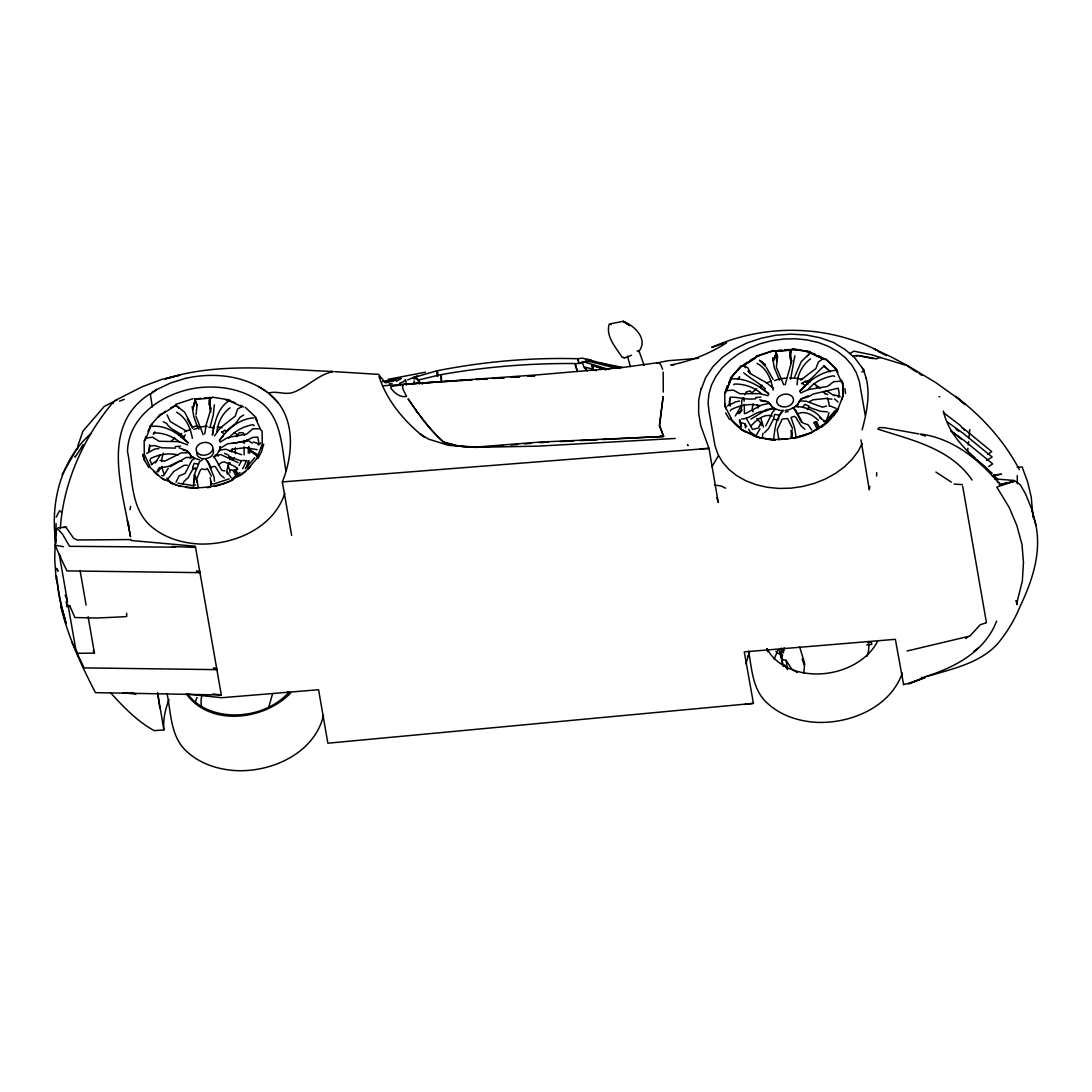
<?xml version="1.0" encoding="UTF-8"?>
<svg xmlns="http://www.w3.org/2000/svg" width="1092" height="1092" viewBox="0 0 1092 1092"><rect width="100%" height="100%" fill="white"/><g stroke="black" fill="none" stroke-linecap="round" stroke-linejoin="round"><path stroke-width="1.5" d="M582.91 363.991L584.124 367.622L586.404 369.724M596.287 370.72L593.202 369.697L592.137 365.083L606.169 369.546M585.421 360.087L587.264 359.309L620.079 368.427M56.047 523.505L56.02 541.127M193.489 485.844L194.103 475.225L199.59 461.657L202.552 459.623M701.146 388.424L701.119 389.448L705.555 377.818L712.789 366.816L722.276 357.316L733.879 349.426L747.105 342.915L761.315 338.22L776.057 335.189L791.099 334.138L806.196 335.012L820.174 337.783L833.332 342.424L844.812 349.317L854.463 357.507L861.916 367.485M876.589 475.989L876.699 472.659M663.281 392.083L663.185 372.113M797.105 384.807C797.242 374.692 802.361 364.892 810.51 358.913M193.939 482.951L194.676 478.733M578.678 361.22L577.777 358.736C530.507 357.371 482.964 361.711 436.609 370.857L437.305 376.399M60.333 528.664C63.227 482.896 83.197 438.192 112.408 403.084M836.486 371.157L836.581 369.492L825.866 359.336L824.051 359.364L811.124 353.371L810.087 352.02L792.928 349.222L791.209 350.136L775.375 351.447L773.573 350.832M783.919 651.037L784.138 647.747M77.559 449.331L77.791 445.959L82.978 431.067L104.245 406.442L117.199 399.781M196.028 414.796L197.051 405.487L194.895 398.703M790.581 379.252L794.853 355.883M729.77 398.839L729.21 405.378M149.563 444.785L149.099 451.269L149.781 446.109L154.463 445.563L162.012 447.802L175.457 448.102M209.91 397.461L210.21 409.009L209.377 404.463L209.91 397.461L209.104 400.996L210.674 412.039M663.103 396.819L659.636 425.607L663.636 436.445L660.332 436.104M663.103 396.765L659.35 425.621L663.622 436.35M220.106 447.583L220.188 446.532L219.383 451.351M803.767 673.382L804.681 663.527L799.685 647.037M967.58 451.515L967.922 448.225M968.276 444.949L968.618 441.673M968.959 438.383L969.737 429.484M214.482 481.244L214.114 477.122L207.466 461.001M790.635 349.904L789.912 353.917L790.704 360.128L789.871 355.555L790.635 349.904L791.14 362.994M216.953 431.436C218.018 422.263 222.454 413.336 230.016 407.821M210.524 486.322L211.22 481.476L211.111 484.152L210.183 477.559M791.018 437.428L792.205 429.77M775.62 351.146L776.822 361.288L775.62 351.146L777.545 356.593L776.357 367.13L783.742 384.834M623.286 357.493L624.692 357.821M869.833 486.486L869.314 489.83L860.974 439.912M130.071 509.664L130.59 506.347M210.142 400.846L209.377 404.463M731.271 418.345L731.094 419.492L741.809 429.647L757.589 436.977C775.334 441.509 794.348 439.68 811.151 432.528L826.685 422.59L837.1 410.688L836.977 409.555M204.709 433.893L206.333 424.146L211.247 407.998M762.475 436.363L763.008 433.251M773.737 438.342C774.883 428.624 775.88 417.854 782.991 410.469L778.883 416.325M231.709 451.952L232.309 448.621M581.053 362.694L582.459 361.629L585.408 362.326L609.118 369.546M700.928 389.121L698.689 400.232L698.648 413.377L700.75 425.662L709.008 448.375L718.222 502.388L716.898 497.638M753.166 403.781L752.17 408.654L753.057 411.93M785.148 384.739L791.959 360.415M745.877 663.813L749.576 652.02M790.567 352.893L791.209 350.136M258.149 444.717L258.763 442.151L257.726 437.141L252.825 437.387L245.837 440.84L232.692 443.488M862.161 429.866C867.376 409.718 872.358 386.814 861.888 367.458M235.394 453.658L235.326 447.72M210.374 425.935L213.24 415.069L214.373 404.832M413.622 383.497L414.305 380.903M268.673 707.316L272.631 693.597M263.732 444.198L261.575 451.474L257.999 458.517M284.807 493.27C273.614 528.023 233.975 545.072 199.659 544.021C181.559 543.188 163.172 537.469 149.631 525.047C129.839 506.183 132.692 476.167 127.477 451.405C128.638 413.349 168.345 389.871 202.839 387.305C221.567 385.926 241.018 389.435 256.934 399.74C281.627 414.387 281.449 445.836 285.886 470.679M323.505 715.397C314.578 752.811 272.809 771.935 237.019 770.665C218.919 769.833 200.532 764.127 186.991 751.706C170.448 737.073 171.185 713.431 167.049 693.557M902.32 673.163C890.267 706.947 851.514 723.409 817.621 722.399C799.521 721.566 781.135 715.861 767.594 703.425C752.593 690.28 751.842 669.3 748.662 651.091M150.273 394.308L156.866 389.489L170.666 382.964L185.504 378.364M228.897 462.517L226.754 471.13L227.341 474.078M229.784 459.623L230.671 456.743M592.164 366.612L593.516 365.52L592.164 366.612L593.202 369.697L592.137 365.083L593.516 365.52M237.141 467.854L236.268 470.584L229.593 469.819L228.051 465.533L230.18 462.899M168.96 699.549C165.397 709.199 162.858 719.56 163.909 729.92L154.245 730.644C137.073 721.307 123.519 706.933 110.456 692.669M282.35 481.941C294.007 452.825 295.891 414.168 268.468 393.12L267.758 392.547C244.485 375.279 213.213 372.085 185.517 378.364M90.882 433.688C60.156 460.701 49.836 504.081 56.006 543.447M56.17 517.158L59.555 510.633L61.439 512.203M75.02 456.333L75.075 457.179L83.374 444.772M584.425 362.353L586.636 361.22L590.909 361.807L612.912 367.485M219.601 449.631C221.826 445.522 216.694 456.592 214.387 456.374M220.325 448.675L219.765 450.095L225.594 449.222L241.728 454.75M195.25 701.951L197.065 697.419M768.563 394.28L767.99 395.7L759.609 393.625L739.857 393.721L733.305 390.09L726.944 390.608M778.459 419.123L778.937 417.949M800.764 399.522L800.204 400.941L806.237 401.214L822.453 407.166L826.603 406.101M774.214 659.227L777.845 650.163M794.662 376.917L801.228 361.67L810.005 353.139L807.002 356.565M921.375 677.45L922.795 677.518M756.865 418.536L760.769 422.973L758.462 427.928L752.606 429.497L746.136 418.127M182.76 484.097L184.057 481.34L188.193 477.682L193.066 468.659L195.277 467.867M168.195 468.359L163.609 475.743L161.698 475.621M239.039 465.602L241.223 461.029M765.751 425.907L772.467 412.38L775.375 409.145L773.832 408.435M176.017 482.132L179.129 475.907L185.039 473.505L191.823 460.401L194.936 458.299L199.331 459.868M862.052 443.68L858.339 450.982L852.197 459.227L844.526 466.762L835.53 473.409L825.402 478.992L814.4 483.374L802.811 486.459L790.908 488.165L778.978 488.438L767.335 487.291L756.237 484.739L745.986 480.849L736.813 475.716L728.951 469.478L722.604 462.257L717.908 454.272L714.987 445.686L709.145 412.093L708.08 403.139L708.885 394.021L711.561 384.971L716.011 376.221L722.153 367.963L729.811 360.428L738.82 353.781L748.948 348.198L759.936 343.816L771.539 340.731L783.442 339.025L795.372 338.752L807.015 339.899L818.113 342.451L828.364 346.341L837.537 351.474L845.399 357.726L851.746 364.933L856.442 372.932L859.349 381.504L865.205 415.097M711.929 466.748L718.222 456.033M778.678 415.028L774.651 414.373L773.464 419.232L768.618 428.487L764.564 432.596M996.627 621.02C984.929 652.074 953.78 667.949 923.914 677.108M743.338 397.611L741.823 400.464L741.236 410.483L738.137 413.336M744.867 394.758L746.382 391.905L750.204 391.018L752.252 393.489M756.742 434.575L759.936 428.828M62.08 474.706L77 448.594M155.474 462.94L160.169 455.009M156.975 471.648L159.418 467.512M735.285 415.997L741.55 405.419M797.146 405.787L799.999 400.136L797.61 404.463L794.771 406.879M730.343 410.92L731.162 409.637C739.762 405.214 750.204 403.235 759.636 405.542M167.499 479.32L173.901 471.362L184.193 465.274L187.374 465.26M638.533 351.706C648.88 339.748 634.575 325.348 623.136 321.335L609.254 324.051C605.35 336.336 616.202 348.02 622.222 357.316L623.942 357.63M154.873 431.79L153.317 434.097L154.122 432.91C163.377 432.787 172.946 436.227 179.825 442.342M228.528 438.288C234.466 431.108 243.707 426.194 252.975 424.692L254.218 425.716M56.265 568.263L58.081 571.198L56.77 568.686M214.482 435.94L220.134 428.023L235.176 416.161L237.606 409.022L242.233 406.401M236.418 436.65L239.366 432.582L243.106 432.855L244.649 435.394M737.701 379.484L739.666 376.822L737.823 379.306M842.888 396.219L837.168 411.056L826.753 422.959L811.206 432.896L792.451 438.329M232.296 460.278L234.425 457.644M81.395 447.256L83.511 444.649M800.067 391.659L800.682 392.983L808.135 389.598C814.209 381.927 823.887 377.409 833.455 375.798L834.643 376.426M182.842 437.742L185.34 434.889M245.168 468.673L254.75 457.712M802.866 406.797L805.036 404.327L809.268 406.292L807.316 409.664M835.476 410.169L825.893 421.13L823.941 421.635L824.91 421.416L819.792 417.39M750.941 425.962C756.21 420.27 763.868 413.39 772.235 416.011M258.804 444.963L260.688 442.874M223.382 436.049L219.342 440.417C227.286 429.252 239.79 418.468 254.136 417.881M806.961 384.22L799.794 391.264C808.681 380.89 820.87 371.73 834.875 370.379M114.974 400.587L142.288 386.704L161.384 379.525L179.934 375.129L165.22 378.924C218.864 361.793 275.88 369.233 331.053 371.43L332.432 371.526L331.053 371.43M733.742 384.821L734.616 384.015C744.184 383.893 753.958 387.1 761.151 393.434M783.114 666.325L779.36 649.931L781.435 648.088M780.603 657.002L782.677 655.227M290.731 692.929C264.673 720.174 210.742 727.067 186.609 694.307M225.512 431.545L235.572 423.478L240.09 417.24L243.666 415.069M231.927 478.924L239.953 472.522M229.279 400.627C217.649 407.739 214.728 422.59 212.38 435.053L214.114 425.457L212.954 427.791L208.845 427.122M724.788 392.765L726.043 391.782L730.78 379.934L730.575 378.31L740.99 366.393L742.874 366.12L755.596 357.985L756.524 356.47L772.017 351.337M973.641 651.583L978.459 647.815M807.984 384.07L805.91 382.104C813.39 378.173 817.812 371.007 824.146 366.12L830.48 371.771M965.669 638.561L968.358 636.513M800.777 380.016L815.888 368.577L818.413 361.943L822.958 358.858M592.751 365.451L592.765 368.932M849.863 353.603L853.876 351.16L871.771 354.832L908.134 365.943L935.817 382.623L958.489 398.853M218.345 464.905L221.812 462.394L224.447 461.93L234.644 466.311L237.838 469.232M235.954 470.038L233.401 470.898L235.954 470.038L238.971 476.098M816.557 421.758L814.004 422.631L816.557 421.758L819.573 427.832M151.228 464.564L157.098 460.483M405.623 379.566L403.671 381.681L399.549 383.278M766.188 410.223L764.605 411.288L773.382 408.135L779.715 410.387L783.728 410.537M229.579 451.31L232.773 449.208L245.564 447.665L257.139 449.686M163.636 413.199L174.938 405.978L175.867 404.368L192.902 398.73M221.949 432.145L225.157 430.098M801.446 383.729L805.609 381.067L805.91 382.104M795.208 406.661L789.639 409.555L785.503 410.333M220.42 448.198L227.573 443.775L247.229 441.277M750.968 419.137L766.68 409.5L774.515 408.572L771.621 406.62L769.123 402.702L773.805 408.722M151.965 392.465L156.866 389.475M726.617 342.82C709.541 353.685 690.676 361.234 670.747 364.974L673.887 365.028M809.65 396.123L813.09 394.062L838.206 388.192L839.202 393.011L838.328 397.051L840.198 396.546L834.083 394.894M170.256 466.734L186.036 457.521L192.943 457.289L194.13 458.053L192.943 457.289L189.981 458.135M146.683 453.412L154.805 449.017L158.927 448.621M745.495 413.554L761.82 404.914L768.686 403.562L768.086 402.238M987.605 454.258L991.741 451.624L963.267 428.282M986.567 460.401L992.164 457.057L963.69 433.715L947.61 422.14M988.588 466.543L992.71 463.909L964.222 440.567L950.818 430.917M809.882 401.365L813.171 399.781L825.989 398.457L831.927 399.181M727.422 405.924L735.612 401.897L739.639 401.023M808.216 395.768L800.859 399.044L808.926 396.587M195.564 484.875L193.68 485.708L177.887 483.142M407.698 379.907L417.212 375.853M624.993 357.821L631.572 355.228M396.382 381.326L401.16 378.392M797.242 414.277C804.463 409.732 813.144 415.137 818.331 420.365M119.547 401.119L124.256 399.358M922.03 678.582L908.503 683.551L925.579 677.286L910.141 683.456L903.466 684.288M723.423 343.475L711.615 347.42C764.086 323.874 825.265 324.501 876.903 350.109L874.173 348.921L891.877 357.275L908.107 365.916L908.885 367.158M876.221 358.695L880.834 357.466M199.058 429.197L197.406 425.58L192.083 427.341L192.588 428.433M193.98 429.361L198.061 428.009M229.224 478.869L213.541 484.056L211.589 483.551M774.501 380.603L778.582 379.265M986.54 622.699L980.193 624.76L969.901 636.076L907.083 651.009M419.505 384.097L418.345 380.576L416.434 378.774L413.431 378.706L413.39 377.627L437.428 370.638L438.124 375.962M927.381 676.426C951.637 668.986 978.896 663.649 997.01 644.457C1006.592 633.142 1014.427 620.283 1020.037 606.551C1032.049 581.367 1041.481 553.644 1035.967 525.389L1031.722 509.09L1025.579 493.966L1020.187 484.575L1014.25 480.466L994.676 478.897M382.364 381.586L396.068 379.579L384.329 381.722M656.879 362.967L667.799 360.742L698.566 358.326M637.086 351.023L638.902 350.614L644.103 365.424M992.341 475.784L1001.46 474.187L993.638 474.965M333.374 371.58C317.963 374.392 307.016 387.701 292.397 392.67C284.411 394.949 276.372 390.595 268.468 393.12M385.285 382.842L395.222 380.262L385.258 382.077M999.112 484.616L1013.772 481.558L1000.927 484.548L1012.257 481.872L996.805 487.073L1009.363 507.78L1016.911 525.689L1022.003 544.539L1023.45 562.38L1022.33 581.081L1016.584 603.862L1016.87 600.818L1016.884 604.599L1016.843 602.047L1015.601 600.9M785.216 412.162L788.096 411.575M388.015 379.361L425.443 372.195M70.093 606.115L66.885 606.715L66.612 605.842M808.135 389.598L827.531 386.432L833.578 381.75L840.294 381.176M246.792 460.592L240.103 460.51L228.924 456.797L228.815 455.323L224.57 453.357M146.219 438.165L152.498 437.169L159.132 441.305L178.965 441.646L187.551 444.853M404.463 384.22L472.235 379.647M389.162 383.838L392.11 383.415M861.82 371.853L862.625 371.744M852.675 355.992L857.602 355.419L876.248 358.722M903.657 684.875L895.358 639.325L744.266 651.883L753.439 703.357L327.873 743.202L318.564 689.735L221.785 697.706L186.186 693.993M744.676 704.463L753.439 703.344M866.83 644.99L871.771 644.389L871.334 642.178L868.195 642.492M394.075 378.91L400.614 378.555M741.645 418.959C749.794 419.11 755.637 411.288 763.636 411.329M162.23 414.1L160.333 414.291L149.918 426.208L150.136 427.928L145.4 439.762L144.13 440.663L144.321 454.299L150.491 467.772L161.22 477.914L177 485.244C194.745 489.776 213.745 487.947 230.549 480.794L246.082 470.857L256.497 458.954L262.285 444.499L262.094 430.862L260.892 430.166L255.842 419.137L255.924 417.39L245.195 407.234M760.906 397.133L755.705 397.57L755.855 398.662C747.064 400.191 738.724 396.942 730.261 397.174L729.538 402.129L730.384 406.033M175.239 446.601L180.439 446.178M778.187 439.516L787.687 438.725M66.571 527.095L58.108 527.805L56.729 529.415L55.31 536.295L54.736 559.527L56.115 579.538M1017.143 467.362L1022.112 466.939L1027.627 481.913L1031.23 497.065L1033.073 517.512M954.149 484.097L962.393 484.643M482.609 447.201L489.312 446.669M496.014 446.15L502.702 445.618M511.083 444.963L517.785 444.43M524.488 443.898L531.176 443.379M382.5 385.845L407.575 383.988M441.386 381.818L405.774 384.138L538.411 374.788L620.611 367.745L655.896 362.953L658.49 362.885L660.469 364.209L662.598 369.192M444.785 381.599L456.647 380.835M460.046 380.617L471.908 379.852M476.999 379.511L487.182 378.856M493.953 378.419L504.135 377.764M510.92 377.313L519.396 376.767M827.313 411.834L820.529 411.315L809.322 407.371M475.607 379.443L487.428 378.706M492.492 378.392L504.299 377.655M511.056 377.231L519.492 376.713M675.265 438.452L538.342 446.137L474.365 447.365L448.498 445.318L428.433 439.093L419.956 433.756M539.544 442.642L548.02 442.219M559.937 441.605L573.477 440.95M580.262 440.608L597.228 439.762M602.32 439.516L663.404 436.472L539.366 442.11L475.457 447.106L457.917 445.782L443.366 442.137L456.825 445.877M700.136 448.826L709.008 448.375L282.35 481.927L291.646 535.476M151.269 426.426C165.342 424.624 178.733 433.688 188.384 442.997L180.48 436.582M63.418 527.395L65.984 527.327L73.696 538.383L77.3 539.98L130.985 539.557L131.177 540.499L195.345 546.246L221.307 694.976L95.454 692.642C81.19 665.096 67.991 636.745 60.797 606.401M88.111 616.707L94.444 653.071L77.559 653.344L75.826 649.549L68.045 604.927M259.582 428.733L252.784 428.842L246.819 434.015L227.491 437.605L220.229 442.137L219.629 440.827M161.125 467.704L168.291 466.475L179.689 461.015L182.118 461.22M175.703 547.188L69.56 546.314L62.49 534.138L58.354 529.62M413.39 377.627L416.462 377.668L418.4 379.497L419.56 383.019M196.478 570.898L199.795 571.498L200 572.645L66.912 570.898L61.056 558.599M213.377 667.894L216.694 668.495L216.899 669.642L84.084 667.894L71.895 642.164M172.113 546.532L195.591 547.379M732.009 378.938C745.74 377.928 758.612 385.299 768.836 393.83L761.028 388.042M334.794 371.662L378.583 374.379L383.592 380.726M461.616 446.573L469.56 447.215M122.645 692.86L136.09 693.952L131.177 692.656M592.478 366.366L593.202 365.765L605.855 369.792M582.841 362.926L575.552 363.677L575.47 366.502L577.19 370.284M213.036 693.98L221.307 694.976M599.058 362.64L622.631 367.431M760.701 400.86L767.976 401.788L759.691 399.795M218.509 455.883L215.206 455.446L220.884 454.613L238.015 462.558M714.482 485.025L721.089 485.967L725.552 488.151M224.856 470.884L221.867 470.434L215.179 458.449L213.24 456.784M773.464 419.232L778.419 420.038M759.213 437.605L774.815 440.144M198.212 464.059L194.185 463.404L192.642 467.28L193.066 468.659L196.369 469.191M160.196 460.36L164.783 461.152L181.176 452.921L188.247 452.716L187.647 451.392M63.554 546.71L55.242 545.195L59.241 554.804M196.669 572.044L200 572.645M213.568 669.041L216.899 669.642M183.115 450.122L187.537 450.941L179.047 447.816M997.965 482.473L999.658 482.787L998.143 482.364C978.104 458.804 952.429 438.342 920.815 434.056M918.959 433.947L884.343 427.695L879.278 427.559L877.804 429.088C911.765 440.117 950.49 448.321 972.071 480.043M858.954 355.719L873.6 358.654M611.315 324.542L610.851 324.488M798.443 406.866L795.645 406.279C804.968 406.934 815.956 410.455 821.307 418.7L819.573 417.526M990.99 472.973L992.096 473.232C972.262 455.842 949.576 438.356 943.338 410.988M591.482 360.415L582.323 358.162L577.777 358.736L578.869 363.54M739.816 419.546L740.663 422.645L744.799 423.669L746.669 426.481M779.36 649.931L781.886 659.24L786.035 660.346L791.645 668.891L797.201 672.508M816.174 386.541L820.624 387.974M920.57 434.466L925.415 436.049M939.024 396.628L939.748 396.86M593.215 369.178L584.957 367.144L587.196 370.952M253.276 441.946L259.459 444.035M178.051 454.982C169.219 452.702 158.872 454.299 150.669 458.531L149.932 460.196L151.856 464.428M829.647 405.774L836.035 408.353M780.766 654.34L776.931 652.784L775.934 651.31M241.96 406.688L230.48 401.365L229.416 399.918L212.257 397.119L210.565 398.116L194.717 399.44L197.051 405.487M163.199 421.758L166.612 423.355C170.461 430.303 179.593 431.49 184.111 437.687M224.31 477.996L220.557 474.993L215.493 466.844L214.046 466.311L210.701 467.417L210.961 468.345L209.377 463.963L205.678 459.363M878.064 351.501L886.54 355.623M743.679 372.809C750.545 378.433 758.79 382.828 765.396 388.916M935.926 472.072L951.405 482.173M841.495 381.9L842.696 382.582L842.956 396.587M186.036 430.862L170.256 421.567L167.09 414.892M804.818 429.238L800.996 425.798L795.891 417.417L794.348 416.339L791.004 417.444L794.553 427.928L795.986 436.5M943.433 412.612L960.018 425.225L964.345 430.207M910.182 367.963L916.816 372.195M826.262 390.636L834.315 395.768M757.316 436.527L750.395 432.118L748.525 429.306M247.01 439.762L252.375 443.188M247.857 448.484L257.644 454.709M193.393 457.589L194.13 458.053L191.236 456.115L188.739 452.197L191.632 456.988M842.765 382.964L841.55 382.173L836.445 370.87L836.513 369.123L825.798 358.968L823.996 359.091L811.083 353.085L810.018 351.638L792.86 348.853L791.168 349.85L775.32 351.16L773.505 350.464L756.469 356.101L755.541 357.712L742.819 365.834L740.922 366.025L730.507 377.941L730.739 379.661L726.003 391.496L724.733 392.397L724.911 406.033L731.326 418.618M919.082 373.546L921.894 375.375M258.668 386.445L266.53 391.728M176.549 412.257C186.159 417.417 190.581 428.105 192.369 438.37M757.043 363.363C766.966 368.564 771.334 379.566 773.054 390.09M955.937 429.129L958.612 431.135M951.036 430.548L961.247 439.052M823.627 365.643L830.207 371.621M994.798 476.248L998.129 479.866M424.338 437.319C404.463 421.567 386.841 400.9 379.088 376.508L380.344 378.119M773.559 388.561L766.68 382.842L750.968 373.969L747.883 367.813L743.625 365.451L745.508 367.758M961.015 401.037L964.809 404.327M965.055 404.545L955.609 396.369C981.64 415.943 1004.176 440.731 1019.368 469.656M765.41 364.646L759.431 360.237L765.656 366.462M968.536 452.265L974.856 457.889M977.395 460.142L987.509 469.15M856.073 355.61L856.851 356.333L856.196 355.61M724.979 406.401L726.276 407.603M802.251 383.115L804.818 385.544M731.162 419.86L741.877 430.016L757.657 437.346M221.731 431.859L224.297 434.288M178.87 408.244L175.594 405.091L184.685 412.23L192.547 427.259M269.342 393.994L278.296 402.934M748.32 371.212L750.204 373.532L748.157 370.966M422.399 384.138L417.622 380.248L440.731 374.638L441.414 381.067M761.534 361.397L763.608 364.073M811.793 430.002L808.094 424.815L802.579 422.85L795.822 410.442L793.133 407.889L792.628 408.394L793.679 407.63L797.051 413.991M766.366 367.513L772.167 377.805M227.286 471.908L231.067 477.559M747.761 655.992L747.542 656.633M592.451 365.697L593.202 365.765M797.733 415.274L801.405 422.126M725.648 412.899L729.415 419.328M148.812 467.594L145.045 461.165L142.697 454.258L144.431 460.674M187.36 418.809L191.032 425.812M815.506 421.922L818.713 428.446M814.004 422.631L817.13 428.979M235.108 470.638L238.111 476.713M233.401 470.898L236.541 477.245M779.524 380.166L774.255 367.485L772.604 357.739M772.549 378.31L773.04 379.402M60.865 557.493L59.118 553.685L67.472 601.624M93.284 650.532L94.444 653.071M211.411 476.18L207.398 468.523L205.487 469.615L201.924 468.973L200.45 469.874L196.792 478.828L198.198 487.346M65.165 595.249L67.103 599.699M69.697 605.65L74.87 617.526L96.369 618.031L122.359 616.857L126.699 616.475L126.645 613.185M792.451 428.351L787.714 418.577L782.227 419.041L777.231 429.62L778.678 438.452M775.375 351.447L777.545 356.593M577.463 371.485L575.115 363.54C530.343 363.172 485.421 366.762 441.359 374.597L441.509 381.436M203.221 434.78L195.932 416.339M195.468 476.74L194.813 475.088L197.338 482.623M760.714 417.84L763.513 427.136M802.17 659.063L804.094 664.728M863.54 369.014L864.441 371.771M163.909 729.92L157.794 694.034M62.108 609.118L64.769 618.127M56.607 576.098L58.886 594.963L65.766 622.85M62.135 610.264L66.271 623.477M627.49 356.169L630.439 366.653M192.124 406.674L193.816 416.68L197.434 426.972L197.406 425.58M1031.954 509.95L1031.722 509.09L1035.967 525.389M739.38 420.406L741.058 426.617M767.048 648.784L767.812 651.774M760.769 422.973L761.397 425.539M866.052 377.695L866.311 378.719M416.093 409.568L416.612 412.066M757.37 404.668L758.053 408.012M61.794 609.391L56.811 580.808M127.259 520.161L130.508 536.745C122.714 489.53 99.331 425.798 150.246 393.639L152.32 406.907M962.694 486.309L986.349 622.112M744.799 423.669L745.549 427.968M786.035 660.346L787.291 667.512M782.718 648.607L783.469 652.907M740.663 422.645L741.4 426.89M781.886 659.24L782.868 664.905M80.057 570.433L86.104 605.145M229.593 469.819L229.989 472.536M157.603 692.56L159.828 708.203M790.977 430.48L791.837 436.609L791.714 432.609M405.76 380.275L406.333 385.162M128.433 522.822L128.788 525.989M844.976 388.602L845.495 393.489M744.075 398.061L744.157 401.201M744.239 404.327L744.471 413.718M1017.253 475.621L1017.375 483.879M244.007 440.363L244.035 443.598M244.062 446.833L244.13 454.927M248.307 460.838A43.857 32.869 -9.9 0 1 246.246 467.403M172.072 483.524A43.857 32.869 -9.9 0 1 166.707 477.968M164.36 474.215A43.857 32.869 -9.9 0 1 161.834 466.38M161.602 461.507A43.857 32.869 -9.9 0 1 163.391 453.207M171.471 441.045A43.857 32.869 -9.9 0 1 174.897 437.974M178.774 435.148A43.857 32.869 -9.9 0 1 181.545 433.469M184.411 431.968A43.857 32.869 -9.9 0 1 190.609 429.415M198.771 427.259A43.857 32.869 -9.9 0 1 207.248 426.303M217.185 426.808A43.857 32.869 -9.9 0 1 222.004 427.736M234.261 432.705A43.857 32.869 -9.9 0 1 238.233 435.49M212.653 448.976A8.463 6.347 -9.9 0 1 207.07 458.435A8.463 6.347 -9.9 0 1 196.696 453.071M158.053 471.962A59.637 44.69 -9.9 0 1 161.766 466.775M248.403 450.204A59.637 44.69 -9.9 0 1 257.562 456.538M261.916 445.236A59.637 44.69 -9.9 0 1 261.261 448.061M250.505 466.721A59.637 44.69 -9.9 0 1 248.157 469.096M245.645 471.362A59.637 44.69 -9.9 0 1 239.871 475.73M233.47 479.524A59.637 44.69 -9.9 0 1 230.753 480.876M229.375 481.504A59.637 44.69 -9.9 0 1 222.208 484.288M220.734 484.752A59.637 44.69 -9.9 0 1 214.715 486.363M210.114 487.25A59.637 44.69 -9.9 0 1 207.03 487.687M197.734 488.274A59.637 44.69 -9.9 0 1 194.649 488.22M193.12 488.151A59.637 44.69 -9.9 0 1 185.585 487.332M181.204 486.472A59.637 44.69 -9.9 0 1 178.351 485.749M176.959 485.339A59.637 44.69 -9.9 0 1 170.256 482.896M164.592 480.03A59.637 44.69 -9.9 0 1 161.848 478.323M158.053 475.511A59.637 44.69 -9.9 0 1 153.617 471.307M144.676 440.909A59.637 44.69 -9.9 0 1 145.755 436.663M147.98 431.108A59.637 44.69 -9.9 0 1 151.979 424.433M158.449 417.048A59.637 44.69 -9.9 0 1 165.534 411.247M170.502 408.067A59.637 44.69 -9.9 0 1 175.839 405.268M194.936 399.153A59.637 44.69 -9.9 0 1 201.133 398.28M204.218 398.02A59.637 44.69 -9.9 0 1 211.944 397.911M225.389 399.672A59.637 44.69 -9.9 0 1 235.053 402.702M240.581 405.309A59.637 44.69 -9.9 0 1 243.407 406.947M255.815 418.277A59.637 44.69 -9.9 0 1 257.425 420.707M287.947 691.454A43.857 32.869 -9.9 0 1 288.206 694.717M201.61 706.838A43.857 32.869 -9.9 0 1 201.843 695.331M288.97 692.151A59.637 44.69 -9.9 0 1 188.152 694.512M868.249 641.564A43.857 32.869 -9.9 0 1 866.993 656.36M787.728 669.724A43.857 32.869 -9.9 0 1 784.452 664.769M782.623 660.169A43.857 32.869 -9.9 0 1 782.077 648.73M877.859 640.717A59.637 44.69 -9.9 0 1 822.235 673.764A59.637 44.69 -9.9 0 1 767.007 648.607M248.539 446.86A62.244 47.12 -6.6 0 1 248.212 453.084M246.41 460.551A62.244 47.12 -6.6 0 1 242.52 468.727M249.072 460.824A62.285 46.683 -9.9 0 1 247.488 466.803M248.84 446.805A62.285 46.683 -9.9 0 1 249.631 453.153M828.896 412.571A43.857 32.869 -9.9 0 1 825.443 421.908M823.709 424.624A43.857 32.869 -9.9 0 1 821.689 427.245M752.074 392.779A43.857 32.869 -9.9 0 1 756.742 388.725M759.377 386.882A43.857 32.869 -9.9 0 1 762.148 385.203M766.502 383.005A43.857 32.869 -9.9 0 1 771.211 381.149M779.374 378.992A43.857 32.869 -9.9 0 1 786.144 378.132M789.53 377.996A43.857 32.869 -9.9 0 1 802.606 379.47M807.138 380.808A43.857 32.869 -9.9 0 1 810.332 382.077M813.404 383.592A43.857 32.869 -9.9 0 1 818.823 387.223M823.245 391.578A43.857 32.869 -9.9 0 1 825.047 394.007M827.245 398.02A43.857 32.869 -9.9 0 1 829.237 405.992M739.134 413.759A59.637 44.69 -9.9 0 1 742.151 409.964M824.774 393.147A59.637 44.69 -9.9 0 1 827.736 394.622M834.479 398.976A59.637 44.69 -9.9 0 1 838.014 401.993M841.591 380.193A59.637 44.69 -9.9 0 1 842.765 395.55M842.519 396.969A59.637 44.69 -9.9 0 1 841.864 399.795M838.519 408.135A59.637 44.69 -9.9 0 1 832.2 417.226M831.108 418.454A59.637 44.69 -9.9 0 1 821.675 426.631M819.232 428.255A59.637 44.69 -9.9 0 1 816.693 429.811M811.356 432.609A59.637 44.69 -9.9 0 1 793.788 438.411M775.252 439.953A59.637 44.69 -9.9 0 1 766.188 439.066M763.253 438.52A59.637 44.69 -9.9 0 1 753.48 435.694M745.181 431.763A59.637 44.69 -9.9 0 1 731.394 419.587M726.207 409.404A59.637 44.69 -9.9 0 1 724.965 403.931M725.279 392.642A59.637 44.69 -9.9 0 1 727.354 385.599M728.582 382.842A59.637 44.69 -9.9 0 1 735.598 372.372M737.851 369.956A59.637 44.69 -9.9 0 1 747.337 362.148M749.822 360.565A59.637 44.69 -9.9 0 1 759.227 355.746M774.01 351.187A59.637 44.69 -9.9 0 1 781.722 350.013M784.82 349.754A59.637 44.69 -9.9 0 1 800.122 350.314M804.545 351.078A59.637 44.69 -9.9 0 1 808.844 352.115M810.237 352.525A59.637 44.69 -9.9 0 1 815.642 354.436M818.222 355.555A59.637 44.69 -9.9 0 1 825.347 359.541M834.575 367.69A59.637 44.69 -9.9 0 1 838.028 372.427M66.448 601.487L66.748 604.668L66.448 601.487M193.775 404.45L192.915 409.568L194.594 402.006L193.775 404.45M113.472 402.457L113.254 403.467L112.64 402.771L113.472 402.457M774.569 357.343L773.436 360.824L775.402 354.955L774.569 357.343M391.359 386.418L390.649 387.837C394.185 392.833 400.136 397.802 406.593 396.437L403.194 389.721L402.47 386.568L403.63 384.534L391.359 386.418M687.564 444.908L687.933 445.495L687.564 444.908M534.657 375.785L527.873 376.221L534.684 375.771M623.832 321.621L623.136 321.335L629.825 325.607L623.832 321.621M443.98 442.424C429.866 430.057 418.686 414.4 408.08 398.826C418.741 414.373 429.838 430.071 443.98 442.424M200.355 454.668A8.463 6.347 -9.9 0 0 212.899 448.089A8.463 6.347 -9.9 0 0 200.205 443.625A8.463 6.347 -9.9 0 0 200.355 454.668M780.957 406.401A8.463 6.347 -9.9 0 0 793.502 399.822A8.463 6.347 -9.9 0 0 780.807 395.345A8.463 6.347 -9.9 0 0 780.957 406.401"/></g></svg>
